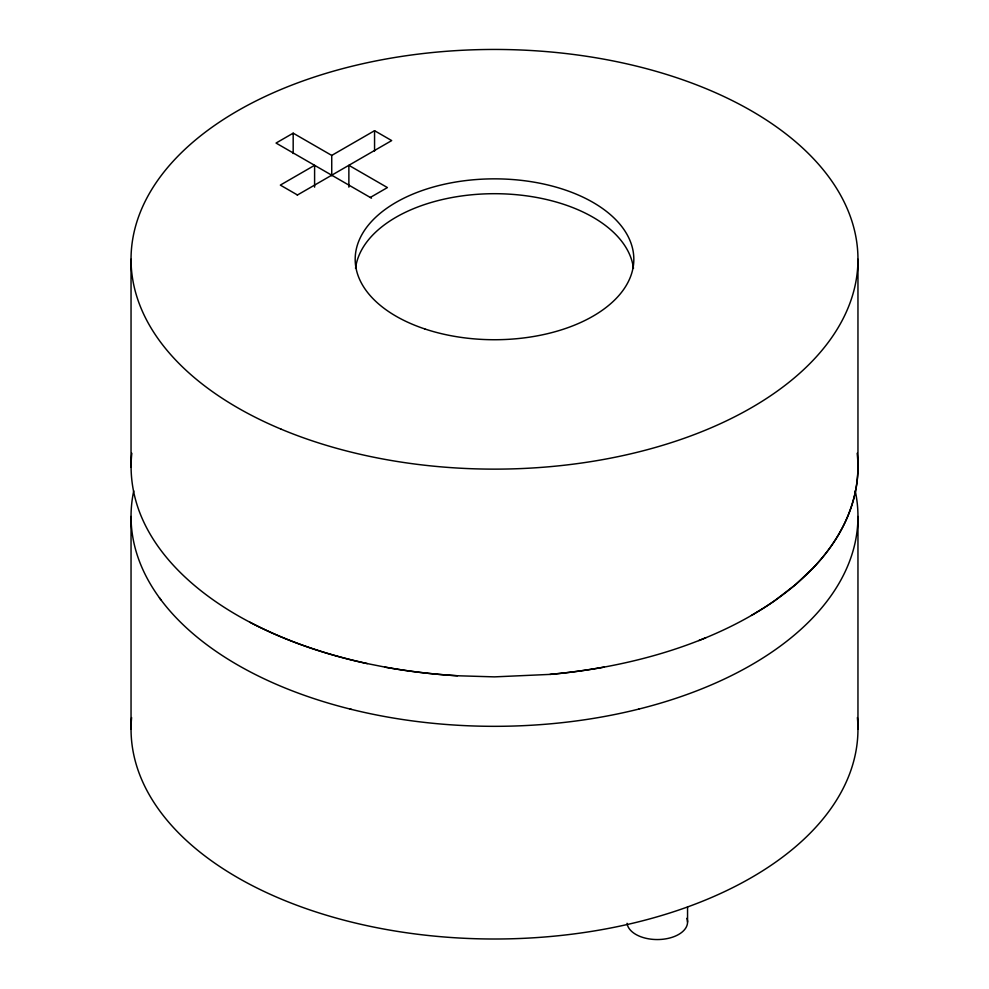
<?xml version="1.0" encoding="UTF-8"?>
<svg xmlns="http://www.w3.org/2000/svg" width="989" height="989" viewBox="0 0 989 989"><rect width="100%" height="100%" fill="white"/><g stroke="black" fill="none" stroke-linecap="round" stroke-linejoin="round"><path stroke-width="1.48" d="M857.958 259.291L857.958 467.031C858.081 499.185 844.458 530.104 824.579 554.891A361.826 208.902 0 0 1 813.007 568.119C795.069 586.91 773.942 602.425 751.504 615.405A363.791 210.027 0 0 1 712.723 634.827C677.972 649.884 641.317 660.256 604.106 667.093A366.301 211.485 0 0 1 549.946 674.399L494.5 676.872L457.462 675.759A366.153 211.399 0 0 1 384.894 667.093L367.352 663.607A360.589 208.185 0 0 1 334.591 655.472A364.731 210.57 0 0 1 249.896 622.229A361.158 208.518 0 0 1 225.677 608.247A364.681 210.546 0 0 1 176.017 568.119A360.626 208.209 0 0 1 154.012 540.439A364.941 210.694 0 0 1 138.621 509.582C132.588 492.559 129.979 474.337 131.525 456.312A365.213 210.855 0 0 1 131.834 453.259M751.504 615.405L763.323 608.247A363.964 210.138 0 0 0 774.548 600.78L795.107 584.981L813.007 568.119A362.37 209.211 0 0 0 824.579 554.891A359.786 207.715 0 0 0 835 540.439A364.298 210.323 0 0 0 846.164 520.016C855.102 500.125 859.392 478.095 857.475 456.325A364.842 210.645 0 0 0 857.166 453.271M297.281 195.093L391.693 140.586L374.559 130.696L331.735 155.421L293.177 133.169L276.042 143.059L371.493 198.159M370.282 197.466L387.416 187.576L348.87 165.311L348.87 187.144M698.803 640.575L705.825 637.757M351.454 709.397L350.143 709.064M297.466 194.994L280.332 185.104L314.601 165.311L314.601 187.144M160.935 599.829L159.439 597.801M857.958 516.493L857.958 729.165M687.553 906.839L687.553 922.069M374.559 130.696L374.559 151.057M331.735 155.421L331.735 175.795M293.177 133.169L293.177 153.53M131.043 259.291L131.043 467.031M131.043 516.493L131.043 729.165M686.861 918.348A30.288 17.481 0 0 1 661.579 939.377A30.288 17.481 0 0 1 627.063 923.306M355.533 268.39A139.325 80.443 0 0 1 494.5 193.696A139.325 80.443 0 0 1 633.467 268.39M857.401 717.594A363.458 209.841 0 0 1 494.5 939.006A363.458 209.841 0 0 1 131.599 717.594M249.896 622.229A364.644 210.521 0 0 0 334.591 655.46A360.837 208.333 0 0 0 367.352 663.607M457.462 675.759A365.831 211.213 0 0 1 384.894 667.093M604.106 667.093A365.955 211.287 0 0 1 549.946 674.399M638.857 709.064A363.087 209.619 0 0 0 698.803 690.038A363.865 210.076 0 0 0 790.211 638.498A363.087 209.631 0 0 0 828.053 599.829A363.458 209.841 0 0 0 855.25 490.903M638.857 709.064A363.458 209.841 0 0 1 276.772 684.512A363.458 209.841 0 0 1 133.75 490.89M281.235 429.214A363.458 209.841 0 0 0 856.017 280.963A363.458 209.841 0 0 0 346.249 67.697A363.458 209.841 0 0 0 281.235 429.214M424.837 328.954A139.325 80.443 0 0 0 633.825 259.291A139.325 80.443 0 0 0 424.837 189.628A139.325 80.443 0 0 0 424.837 328.954"/></g></svg>
